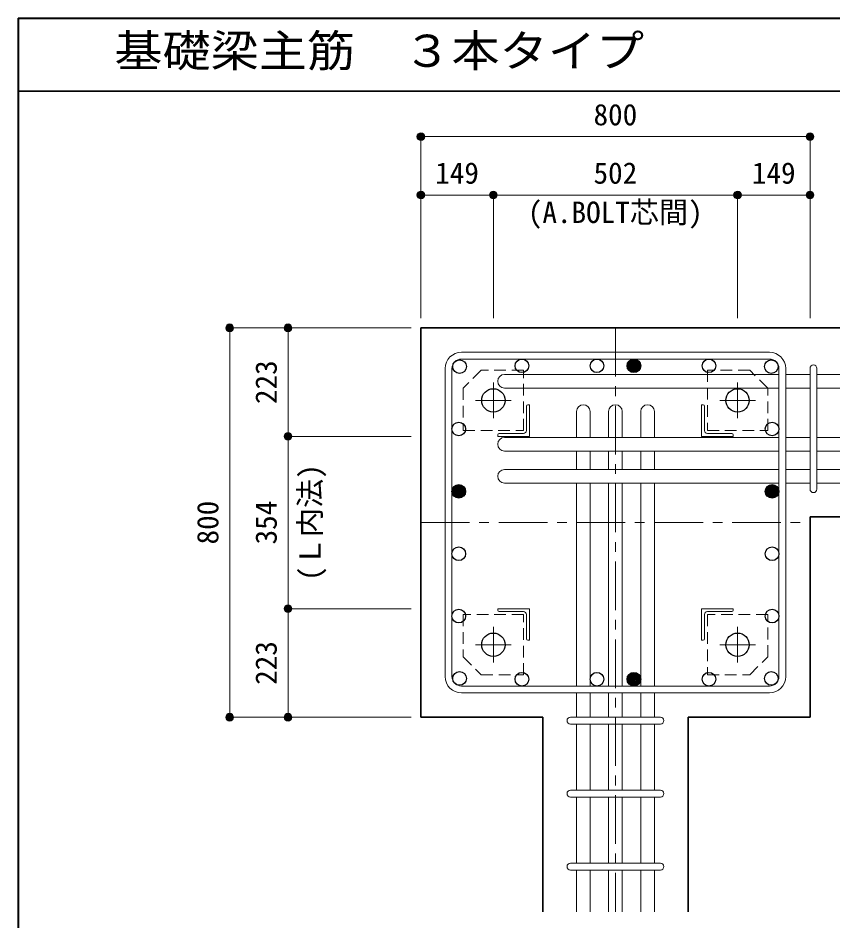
# Model space of a CAD drawing. Units: millimetres at full size, sheet at 1:20. Extents: x -3982 to 3969, y -2797 to 2801.
# Drawn here: x -3982 to -2307, y 945 to 2801 of the extents above; entities that cross this region are included whole.
import ezdxf
from ezdxf.enums import TextEntityAlignment as Align

# ---------------------------------------------------------------- set-up
doc = ezdxf.new("R2010")
doc.units = ezdxf.units.MM
doc.header["$LTSCALE"] = 20
doc.header["$PDMODE"] = 32
doc.header["$PDSIZE"] = 12
doc.linetypes.add('CHAIN1', pattern=[8, 5, -1, 1, -1])
doc.linetypes.add('DASHED1', pattern=[1.8, 1.2, -0.6])
for name, color, linetype, lineweight in [('6-1_躯体線', 2, 'Continuous', 35), ('6-2_A.Bolt_', 4, 'Continuous', 9), ('6-3_柱型主筋', 4, 'Continuous', 9), ('6-4_フープ', 7, 'Continuous', 18), ('6-5_梁主筋', 7, 'Continuous', 18), ('6-6_S.T.P.', 7, 'Continuous', 18), ('6-7_文字', 7, 'Continuous', 18), ('6-9', 4, 'DASHED1', 9), ('6-D_寸法', 4, 'Continuous', 9), ('F-0_枠', 6, 'Continuous', 40)]:
    doc.layers.add(name, color=color, linetype=linetype, lineweight=lineweight)
doc.styles.add('ＭＳ ゴシック', font='')
doc.styles.get('ＭＳ ゴシック').set_extended_font_data('MS Gothic')

msp = doc.modelspace()

# ---------------------------------------------------------------- linework, layer by layer
at = {"layer": '6-1_躯体線'}
for p, q in [((-3153.87, 1364.12), (-3153.87, 2164.12)), ((-1953.87, 2164.12), (-3153.87, 2164.12)), ((-2353.87, 1364.12), (-2353.87, 1775.62)), ((-1953.87, 1775.62), (-2353.87, 1775.62)), ((-2604.37, 964.12), (-2604.37, 1364.12)), ((-2353.87, 1364.12), (-2604.37, 1364.12))]:
    msp.add_line(p, q, dxfattribs=at)
msp.add_lwpolyline([(-2903.37, 964.12), (-2903.37, 1364.12), (-3153.87, 1364.12)], dxfattribs=at)
at = {"layer": '6-2_A.Bolt_', "linetype": 'CHAIN1'}
for p, q in [((-3004.87, 1978.42), (-3004.87, 2051.92)), ((-2502.87, 1978.42), (-2502.87, 2051.92)), ((-2968.17, 2015.12), (-3041.67, 2015.12)), ((-2539.57, 2015.12), (-2466.07, 2015.12)), ((-3004.87, 1549.82), (-3004.87, 1476.32)), ((-2502.87, 1549.83), (-2502.87, 1476.32)), ((-2968.17, 1513.12), (-3041.67, 1513.12)), ((-2539.57, 1513.13), (-2466.07, 1513.13))]:
    msp.add_line(p, q, dxfattribs=at)
at = {"layer": '6-2_A.Bolt_'}
for p, q in [((-2930.87, 2006.12), (-2933.87, 2006.12)), ((-2930.87, 2006.12), (-2930.87, 1941.12)), ((-2576.87, 2006.12), (-2576.87, 1941.12)), ((-2576.87, 2006.12), (-2573.87, 2006.12)), ((-2936.87, 2003.12), (-2936.87, 1953.12)), ((-2570.87, 2003.12), (-2570.87, 1953.12)), ((-2995.87, 1941.12), (-2995.87, 1944.12)), ((-2995.87, 1941.12), (-2930.87, 1941.12)), ((-2992.87, 1947.12), (-2942.87, 1947.12)), ((-2511.87, 1941.12), (-2576.87, 1941.12)), ((-2514.87, 1947.13), (-2564.87, 1947.13)), ((-2511.87, 1941.12), (-2511.87, 1944.12)), ((-2995.87, 1587.12), (-2930.87, 1587.12)), ((-2995.87, 1587.12), (-2995.87, 1584.12)), ((-2992.87, 1581.12), (-2942.87, 1581.12)), ((-2930.87, 1522.12), (-2930.87, 1587.12)), ((-2576.87, 1522.13), (-2576.87, 1587.13)), ((-2511.87, 1587.13), (-2576.87, 1587.13)), ((-2514.87, 1581.12), (-2564.87, 1581.12)), ((-2511.87, 1587.13), (-2511.87, 1584.13)), ((-2936.87, 1525.12), (-2936.87, 1575.12)), ((-2570.87, 1525.12), (-2570.87, 1575.13)), ((-2930.87, 1522.12), (-2933.87, 1522.12)), ((-2576.87, 1522.13), (-2573.87, 1522.13))]:
    msp.add_line(p, q, dxfattribs=at)
at = {"layer": '6-2_A.Bolt_', "color": 3, "lineweight": 25}
for centre in [(-3004.87, 2015.12), (-2502.87, 2015.12), (-3004.87, 1513.12), (-2502.87, 1513.13)]:
    msp.add_circle(centre, 24, dxfattribs=at)
at = {"layer": '6-2_A.Bolt_'}
for centre, radius, start, end in [((-2933.87, 2003.12), 3, 90, 180), ((-2573.87, 2003.12), 3, 0, 90), ((-2942.87, 1953.12), 6, 270, 0), ((-2564.87, 1953.12), 6, 180, 270), ((-2992.87, 1944.12), 3, 90, 180), ((-2514.87, 1944.12), 3, 0, 90), ((-2992.87, 1584.12), 3, 180, 270), ((-2942.87, 1575.12), 6, 0, 90), ((-2564.87, 1575.13), 6, 90, 180), ((-2514.87, 1584.13), 3, 270, 0), ((-2933.87, 1525.12), 3, 180, 270), ((-2573.87, 1525.12), 3, 270, 0)]:
    msp.add_arc(centre, radius, start, end, dxfattribs=at)
at = {"layer": '6-3_柱型主筋', "color": 3, "lineweight": 25}
for centre in [(-3074.26, 2084.51), (-2946.1, 2086.12), (-2791.87, 2086.12), (-2715.87, 2086.12), (-2561.63, 2086.12), (-2433.48, 2084.51), (-3075.87, 1956.36), (-2431.87, 1956.36), (-3075.87, 1828.2), (-2431.87, 1828.2), (-3075.87, 1700.05), (-2431.87, 1700.05), (-3075.87, 1571.89), (-2431.87, 1571.89), (-3074.26, 1443.74), (-2946.1, 1442.12), (-2791.87, 1442.12), (-2715.87, 1442.12), (-2561.63, 1442.12), (-2433.48, 1443.74)]:
    msp.add_circle(centre, 14, dxfattribs=at)
at = {"layer": '6-3_柱型主筋'}
for centre, radius in [((-2715.87, 2086.12), 14), ((-2715.87, 2086.12), 12.6), ((-2715.87, 2086.12), 11.2), ((-2715.87, 2086.12), 9.8), ((-2715.87, 2086.12), 8.4), ((-2715.87, 2086.12), 7), ((-2715.87, 2086.12), 5.6), ((-2715.87, 2086.12), 4.2), ((-2715.87, 2086.12), 2.8), ((-2715.87, 2086.12), 1.4), ((-3075.87, 1828.2), 14), ((-3075.87, 1828.2), 12.6), ((-3075.87, 1828.2), 11.2), ((-3075.87, 1828.2), 9.8), ((-2431.87, 1828.2), 14), ((-2431.87, 1828.2), 12.6), ((-2431.87, 1828.2), 11.2), ((-2431.87, 1828.2), 9.8), ((-3075.87, 1828.2), 8.4), ((-3075.87, 1828.2), 7), ((-3075.87, 1828.2), 5.6), ((-3075.87, 1828.2), 4.2), ((-3075.87, 1828.2), 2.8), ((-3075.87, 1828.2), 1.4), ((-2431.87, 1828.2), 8.4), ((-2431.87, 1828.2), 7), ((-2431.87, 1828.2), 5.6), ((-2431.87, 1828.2), 4.2), ((-2431.87, 1828.2), 2.8), ((-2431.87, 1828.2), 1.4), ((-2715.87, 1442.12), 14), ((-2715.87, 1442.12), 12.6), ((-2715.87, 1442.12), 11.2), ((-2715.87, 1442.12), 9.8), ((-2715.87, 1442.12), 8.4), ((-2715.87, 1442.12), 7), ((-2715.87, 1442.12), 5.6), ((-2715.87, 1442.12), 4.2), ((-2715.87, 1442.12), 2.8), ((-2715.87, 1442.12), 1.4)]:
    msp.add_circle(centre, radius, dxfattribs=at)
at = {"layer": '6-4_フープ'}
for p, q in [((-2437.37, 2114.12), (-3070.37, 2114.12)), ((-2437.37, 2100.12), (-3070.37, 2100.12)), ((-3103.87, 1447.62), (-3103.87, 2080.62)), ((-3089.87, 1447.62), (-3089.87, 2080.62)), ((-2417.87, 1447.62), (-2417.87, 2080.62)), ((-2403.87, 1447.62), (-2403.87, 2080.62)), ((-2437.37, 1428.12), (-3070.37, 1428.12)), ((-2437.37, 1414.12), (-3070.37, 1414.12))]:
    msp.add_line(p, q, dxfattribs=at)
for centre, radius, start, end in [((-3070.37, 2080.62), 33.5, 90, 180), ((-3070.37, 2080.62), 19.5, 90, 180), ((-2437.37, 2080.62), 33.5, 0, 90), ((-2437.37, 2080.62), 19.5, 0, 90), ((-3070.37, 1447.62), 33.5, 180, 270), ((-3070.37, 1447.62), 19.5, 180, 270), ((-2437.37, 1447.62), 33.5, 270, 0), ((-2437.37, 1447.62), 19.5, 270, 0)]:
    msp.add_arc(centre, radius, start, end, dxfattribs=at)
at = {"layer": '6-5_梁主筋'}
for p, q in [((-2981.87, 2068.51), (-2417.87, 2068.51)), ((-2353.87, 2068.51), (-2403.87, 2068.51)), ((-2203.87, 2068.51), (-2339.87, 2068.51)), ((-2981.87, 2040.51), (-2417.87, 2040.51)), ((-2353.87, 2040.51), (-2403.87, 2040.51)), ((-2203.87, 2040.51), (-2339.87, 2040.51)), ((-2833.87, 1992.12), (-2833.87, 1939.12)), ((-2805.87, 1992.12), (-2805.87, 1939.12)), ((-2767.87, 1992.12), (-2767.87, 1939.12)), ((-2739.87, 1992.12), (-2739.87, 1939.12)), ((-2701.87, 1992.12), (-2701.87, 1939.12)), ((-2673.87, 1992.12), (-2673.87, 1939.12)), ((-2981.87, 1939.12), (-2417.87, 1939.12)), ((-2353.87, 1939.12), (-2403.87, 1939.12)), ((-2203.87, 1939.12), (-2339.87, 1939.12)), ((-2981.87, 1911.12), (-2417.87, 1911.12)), ((-2833.87, 1911.12), (-2833.87, 1873.12)), ((-2805.87, 1911.12), (-2805.87, 1873.12)), ((-2767.87, 1911.12), (-2767.87, 1873.12)), ((-2739.87, 1911.12), (-2739.87, 1873.12)), ((-2701.87, 1911.12), (-2701.87, 1873.12)), ((-2673.87, 1911.12), (-2673.87, 1873.12)), ((-2353.87, 1911.12), (-2403.87, 1911.12)), ((-2203.87, 1911.12), (-2339.87, 1911.12)), ((-2981.87, 1873.12), (-2417.87, 1873.12)), ((-2353.87, 1873.12), (-2403.87, 1873.12)), ((-2203.87, 1873.12), (-2339.87, 1873.12)), ((-2981.87, 1845.12), (-2417.87, 1845.12)), ((-2833.87, 1845.12), (-2833.87, 1428.12)), ((-2805.87, 1845.12), (-2805.87, 1428.12)), ((-2767.87, 1845.12), (-2767.87, 1428.12)), ((-2739.87, 1845.12), (-2739.87, 1428.12)), ((-2701.87, 1845.12), (-2701.87, 1428.12)), ((-2673.87, 1845.12), (-2673.87, 1428.12)), ((-2353.87, 1845.12), (-2403.87, 1845.12)), ((-2203.87, 1845.12), (-2339.87, 1845.12)), ((-2833.87, 1414.12), (-2833.87, 1364.12)), ((-2805.87, 1414.12), (-2805.87, 1364.12)), ((-2767.87, 1414.12), (-2767.87, 1364.12)), ((-2739.87, 1414.12), (-2739.87, 1364.12)), ((-2701.87, 1414.12), (-2701.87, 1364.12)), ((-2673.87, 1414.12), (-2673.87, 1364.12)), ((-2833.87, 1350.12), (-2833.87, 1214.12)), ((-2805.87, 1350.12), (-2805.87, 1214.12)), ((-2767.87, 1350.12), (-2767.87, 1214.12)), ((-2739.87, 1350.12), (-2739.87, 1214.12)), ((-2701.87, 1350.12), (-2701.87, 1214.12)), ((-2673.87, 1350.12), (-2673.87, 1214.12)), ((-2833.87, 1200.12), (-2833.87, 1064.12)), ((-2805.87, 1200.12), (-2805.87, 1064.12)), ((-2767.87, 1200.12), (-2767.87, 1064.12)), ((-2739.87, 1200.12), (-2739.87, 1064.12)), ((-2701.87, 1200.12), (-2701.87, 1064.12)), ((-2673.87, 1200.12), (-2673.87, 1064.12)), ((-2833.87, 1050.12), (-2833.87, 964.12)), ((-2805.87, 1050.12), (-2805.87, 964.12)), ((-2767.87, 1050.12), (-2767.87, 964.12)), ((-2739.87, 1050.12), (-2739.87, 964.12)), ((-2701.87, 1050.12), (-2701.87, 964.12)), ((-2673.87, 1050.12), (-2673.87, 964.12))]:
    msp.add_line(p, q, dxfattribs=at)
for centre, start, end in [((-2981.87, 2054.51), 90, 180), ((-2981.87, 2054.51), 180, 270), ((-2819.87, 1992.12), 90, 180), ((-2819.87, 1992.12), 0, 90), ((-2753.87, 1992.12), 90, 180), ((-2753.87, 1992.12), 0, 90), ((-2687.87, 1992.12), 90, 180), ((-2687.87, 1992.12), 0, 90), ((-2981.87, 1925.12), 90, 180), ((-2981.87, 1925.12), 180, 270), ((-2981.87, 1859.12), 90, 180), ((-2981.87, 1859.12), 180, 270)]:
    msp.add_arc(centre, 14, start, end, dxfattribs=at)
at = {"layer": '6-6_S.T.P.'}
for p, q in [((-2353.87, 1832.62), (-2353.87, 2080.62)), ((-2353.87, 1832.62), (-2353.87, 2080.62)), ((-2353.87, 1832.62), (-2353.87, 2080.62)), ((-2353.87, 1832.62), (-2353.87, 2080.62)), ((-2339.87, 1832.62), (-2339.87, 2080.62)), ((-2339.87, 1832.62), (-2339.87, 2080.62)), ((-2339.87, 1832.62), (-2339.87, 2080.62)), ((-2339.87, 1832.62), (-2339.87, 2080.62)), ((-2846.37, 1364.12), (-2661.37, 1364.12)), ((-2846.37, 1350.12), (-2661.37, 1350.12)), ((-2846.37, 1214.12), (-2661.37, 1214.12)), ((-2846.37, 1200.12), (-2661.37, 1200.12)), ((-2846.37, 1064.12), (-2661.37, 1064.12)), ((-2846.37, 1050.12), (-2661.37, 1050.12))]:
    msp.add_line(p, q, dxfattribs=at)
for centre, start, end in [((-2346.87, 2081.01), 0, 180), ((-2346.87, 2081.01), 0, 180), ((-2346.87, 2081.01), 0, 180), ((-2346.87, 2081.01), 0, 180), ((-2346.87, 1832.62), 180, 0), ((-2346.87, 1832.62), 180, 0), ((-2346.87, 1832.62), 180, 0), ((-2346.87, 1832.62), 180, 0), ((-2846.37, 1357.12), 90, 270), ((-2846.37, 1357.12), 90, 270), ((-2846.37, 1357.12), 90, 270), ((-2846.37, 1357.12), 90, 270), ((-2661.37, 1357.12), 270, 90), ((-2661.37, 1357.12), 270, 90), ((-2661.37, 1357.12), 270, 90), ((-2661.37, 1357.12), 270, 90), ((-2846.37, 1207.12), 90, 270), ((-2661.37, 1207.12), 270, 90), ((-2846.37, 1057.12), 90, 270), ((-2661.37, 1057.12), 270, 90)]:
    msp.add_arc(centre, 7, start, end, dxfattribs=at)
at = {"layer": '6-9'}
for points in [[(-3066.87, 2040.12), (-3066.87, 1953.12), (-2942.87, 1953.12), (-2942.87, 2077.12), (-3029.87, 2077.12)], [(-2477.87, 2077.12), (-2564.87, 2077.12), (-2564.87, 1953.12), (-2440.87, 1953.12), (-2440.87, 2040.12)], [(-3029.87, 1451.12), (-2942.87, 1451.12), (-2942.87, 1575.12), (-3066.87, 1575.12), (-3066.87, 1488.12)], [(-2440.87, 1488.13), (-2440.87, 1575.13), (-2564.87, 1575.13), (-2564.87, 1451.13), (-2477.87, 1451.13)]]:
    msp.add_lwpolyline(points, close=True, dxfattribs=at)
at = {"layer": '6-D_寸法'}
for p, q in [((-2353.87, 2557.15), (-3153.87, 2557.15)), ((-2353.87, 2557.15), (-2353.87, 2437.15)), ((-3153.87, 2437.15), (-3004.87, 2437.15)), ((-3004.87, 2437.15), (-3004.87, 2184.12)), ((-3004.87, 2437.15), (-2502.87, 2437.15)), ((-2502.87, 2437.15), (-2502.87, 2184.12)), ((-2502.87, 2437.15), (-2353.87, 2437.15)), ((-2353.87, 2437.15), (-2353.87, 2184.12)), ((-3546.89, 2164.12), (-3426.89, 2164.12)), ((-3546.89, 2164.12), (-3546.89, 1364.12)), ((-3426.89, 2164.12), (-3173.87, 2164.12)), ((-3426.89, 2164.12), (-3426.89, 1941.12)), ((-3426.89, 1941.12), (-3173.87, 1941.12)), ((-3426.89, 1941.12), (-3426.89, 1587.12)), ((-3426.89, 1587.12), (-3173.87, 1587.12)), ((-3426.89, 1587.12), (-3426.89, 1364.12))]:
    msp.add_line(p, q, dxfattribs=at)
at = {"layer": '6-D_寸法', "linetype": 'CHAIN1'}
for p, q in [((-2753.87, 2164.12), (-2753.87, 964.12)), ((-3153.87, 1764.12), (-2353.87, 1764.12))]:
    msp.add_line(p, q, dxfattribs=at)
at = {"layer": '6-D_寸法'}
for points in [[(-3153.87, 2557.15), (-3153.87, 2437.15), (-3153.87, 2184.12)], [(-3546.89, 1364.12), (-3426.89, 1364.12), (-3173.87, 1364.12)]]:
    msp.add_lwpolyline(points, dxfattribs=at)
for centre, radius in [((-3153.87, 2557.15), 8), ((-3153.87, 2557.15), 7.2), ((-3153.87, 2557.15), 6.4), ((-3153.87, 2557.15), 5.6), ((-3153.87, 2557.15), 4.8), ((-3153.87, 2557.15), 4), ((-3153.87, 2557.15), 3.2), ((-2353.87, 2557.15), 8), ((-2353.87, 2557.15), 7.2), ((-2353.87, 2557.15), 6.4), ((-2353.87, 2557.15), 5.6), ((-2353.87, 2557.15), 4.8), ((-2353.87, 2557.15), 4), ((-2353.87, 2557.15), 3.2), ((-3153.87, 2557.15), 2.4), ((-3153.87, 2557.15), 1.6), ((-3153.87, 2557.15), 0.8), ((-2353.87, 2557.15), 2.4), ((-2353.87, 2557.15), 1.6), ((-2353.87, 2557.15), 0.8), ((-3153.87, 2437.15), 8), ((-3153.87, 2437.15), 7.2), ((-3153.87, 2437.15), 6.4), ((-3153.87, 2437.15), 5.6), ((-3153.87, 2437.15), 4.8), ((-3153.87, 2437.15), 4), ((-3153.87, 2437.15), 3.2), ((-3153.87, 2437.15), 2.4), ((-3153.87, 2437.15), 1.6), ((-3153.87, 2437.15), 0.8), ((-3004.87, 2437.15), 8), ((-3004.87, 2437.15), 7.2), ((-3004.87, 2437.15), 6.4), ((-3004.87, 2437.15), 5.6), ((-3004.87, 2437.15), 4.8), ((-3004.87, 2437.15), 4), ((-3004.87, 2437.15), 3.2), ((-3004.87, 2437.15), 2.4), ((-3004.87, 2437.15), 1.6), ((-3004.87, 2437.15), 0.8), ((-2502.87, 2437.15), 8), ((-2502.87, 2437.15), 7.2), ((-2502.87, 2437.15), 6.4), ((-2502.87, 2437.15), 5.6), ((-2502.87, 2437.15), 4.8), ((-2502.87, 2437.15), 4), ((-2502.87, 2437.15), 3.2), ((-2502.87, 2437.15), 2.4), ((-2502.87, 2437.15), 1.6), ((-2502.87, 2437.15), 0.8), ((-2353.87, 2437.15), 8), ((-2353.87, 2437.15), 7.2), ((-2353.87, 2437.15), 6.4), ((-2353.87, 2437.15), 5.6), ((-2353.87, 2437.15), 4.8), ((-2353.87, 2437.15), 4), ((-2353.87, 2437.15), 3.2), ((-2353.87, 2437.15), 2.4), ((-2353.87, 2437.15), 1.6), ((-2353.87, 2437.15), 0.8), ((-3546.89, 2164.12), 8), ((-3546.89, 2164.12), 7.2), ((-3426.89, 2164.12), 8), ((-3426.89, 2164.12), 7.2), ((-3546.89, 2164.12), 6.4), ((-3546.89, 2164.12), 5.6), ((-3546.89, 2164.12), 4.8), ((-3546.89, 2164.12), 4), ((-3546.89, 2164.12), 3.2), ((-3546.89, 2164.12), 2.4), ((-3546.89, 2164.12), 1.6), ((-3546.89, 2164.12), 0.8), ((-3426.89, 2164.12), 6.4), ((-3426.89, 2164.12), 5.6), ((-3426.89, 2164.12), 4.8), ((-3426.89, 2164.12), 4), ((-3426.89, 2164.12), 3.2), ((-3426.89, 2164.12), 2.4), ((-3426.89, 2164.12), 1.6), ((-3426.89, 2164.12), 0.8), ((-3426.89, 1941.12), 8), ((-3426.89, 1941.12), 7.2), ((-3426.89, 1941.12), 6.4), ((-3426.89, 1941.12), 5.6), ((-3426.89, 1941.12), 4.8), ((-3426.89, 1941.12), 4), ((-3426.89, 1941.12), 3.2), ((-3426.89, 1941.12), 2.4), ((-3426.89, 1941.12), 1.6), ((-3426.89, 1941.12), 0.8), ((-3426.89, 1587.12), 8), ((-3426.89, 1587.12), 7.2), ((-3426.89, 1587.12), 6.4), ((-3426.89, 1587.12), 5.6), ((-3426.89, 1587.12), 4.8), ((-3426.89, 1587.12), 4), ((-3426.89, 1587.12), 3.2), ((-3426.89, 1587.12), 2.4), ((-3426.89, 1587.12), 1.6), ((-3426.89, 1587.12), 0.8), ((-3546.89, 1364.12), 8), ((-3546.89, 1364.12), 7.2), ((-3546.89, 1364.12), 6.4), ((-3546.89, 1364.12), 5.6), ((-3546.89, 1364.12), 4.8), ((-3546.89, 1364.12), 4), ((-3546.89, 1364.12), 3.2), ((-3546.89, 1364.12), 2.4), ((-3546.89, 1364.12), 1.6), ((-3546.89, 1364.12), 0.8), ((-3426.89, 1364.12), 8), ((-3426.89, 1364.12), 7.2), ((-3426.89, 1364.12), 6.4), ((-3426.89, 1364.12), 5.6), ((-3426.89, 1364.12), 4.8), ((-3426.89, 1364.12), 4), ((-3426.89, 1364.12), 3.2), ((-3426.89, 1364.12), 2.4), ((-3426.89, 1364.12), 1.6), ((-3426.89, 1364.12), 0.8)]:
    msp.add_circle(centre, radius, dxfattribs=at)
at = {"layer": '6-D_寸法', "color": 7}
for p in [(-3153.87, 2557.15), (-2353.87, 2557.15), (-3153.87, 2437.15), (-3004.87, 2437.15), (-2502.87, 2437.15), (-2353.87, 2437.15), (-3546.89, 2164.12), (-3426.89, 2164.12), (-3426.89, 1941.12), (-3426.89, 1587.12), (-3546.89, 1364.12), (-3426.89, 1364.12)]:
    msp.add_point(p, dxfattribs=at)
at = {"layer": 'F-0_枠'}
for q in [(3969.4, 2800.77), (-3981.92, -2796.83)]:
    msp.add_line((-3981.92, 2800.77), q, dxfattribs=at)
at = {"layer": 'F-0_枠', "color": 2, "lineweight": 35}
msp.add_line((-3981.92, 2650.77), (2482.4, 2650.77), dxfattribs=at)

# ---------------------------------------------------------------- texts
at = {"layer": '6-7_文字', "color": 2, "style": 'ＭＳ ゴシック', "width": 1.1}
msp.add_text('\u3000\u3000基礎梁主筋\u3000３本タイプ', height=65.98, dxfattribs=at).set_placement((-3981.92, 2680.77), align=Align.BOTTOM_LEFT)
at = {"layer": '6-D_寸法', "style": 'ＭＳ ゴシック'}
for s, p in [('800', (-2798.87, 2567.15)), ('149', (-3124.37, 2447.15)), ('502', (-2798.87, 2447.15)), ('149', (-2473.37, 2447.15)), ('(A.BOLT芯間)', (-2933.87, 2366.42))]:
    msp.add_text(s, height=43.99, dxfattribs=at).set_placement(p, align=Align.BOTTOM_LEFT)
for s, p in [('223', (-3436.89, 2007.62)), ('(Ｌ内法)', (-3346.68, 1644.12)), ('800', (-3556.89, 1719.12)), ('354', (-3436.89, 1719.12)), ('223', (-3436.89, 1430.62))]:
    msp.add_text(s, height=43.99, rotation=90, dxfattribs=at).set_placement(p, align=Align.BOTTOM_LEFT)

doc.saveas('drawing.dxf')
